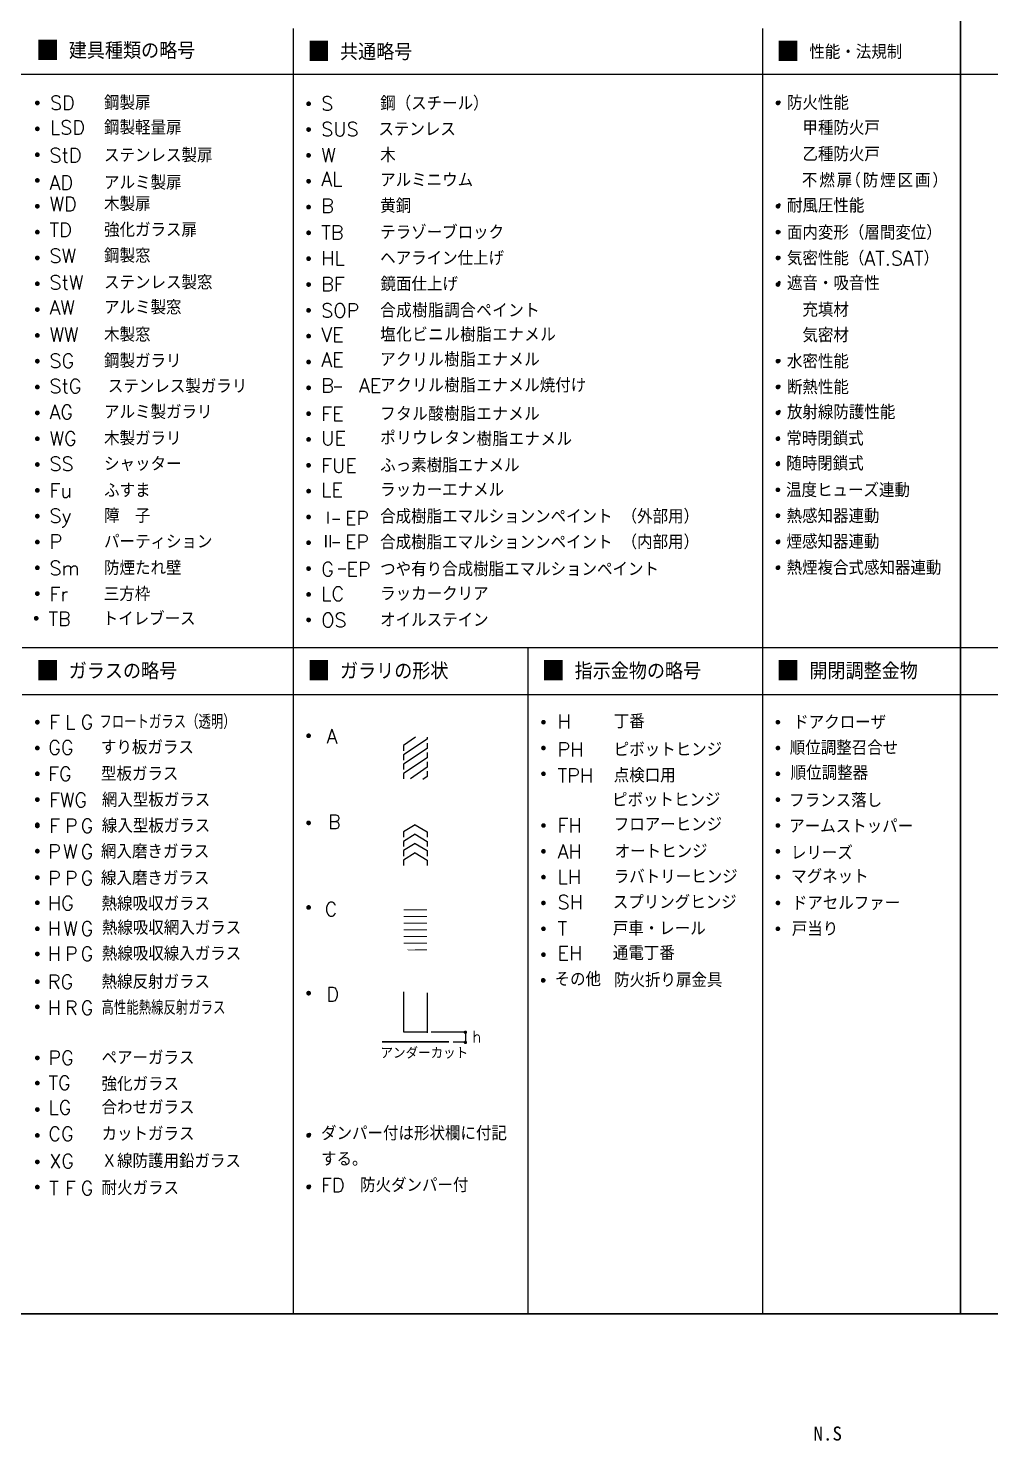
# Model space of a CAD drawing. Header units: millimetres. Extents: x 18 to 406, y 9 to 280.
# Drawn here: x 210.9 to 307.4, y 13.8 to 155.3 of the extents above; entities that cross this region are included whole.
import ezdxf
from ezdxf.enums import TextEntityAlignment as Align

# ---------------------------------------------------------------- set-up
doc = ezdxf.new("R2010")
doc.units = ezdxf.units.MM
doc.header["$LTSCALE"] = 0.2
for name, color, linetype in [('1_文字', 3, 'Continuous'), ('A_表', 7, 'Continuous'), ('枠内記述', 3, 'Continuous')]:
    doc.layers.add(name, color=color, linetype=linetype)
doc.styles.add('KANSIM', font='SIMPLEX.shx', dxfattribs={"width": 0.7, "bigfont": 'extfont2.shx'})
doc.styles.add('KK-Y', font='txt.shx', dxfattribs={"bigfont": 'EXTFONT.shx'})
doc.styles.add('ゴシック', font='MS Gothic.ttf', dxfattribs={"height": 4})

msp = doc.modelspace()

# ---------------------------------------------------------------- linework, layer by layer
at = {"layer": '1_文字'}
for p, q in [((249.72, 84.25), (248.52, 83.43)), ((250.87, 84.07), (248.52, 82.49)), ((250.87, 84.26), (250.87, 84.07)), ((250.87, 83.67), (250.87, 83.14)), ((248.52, 83.43), (248.52, 82.9)), ((250.87, 83.14), (248.52, 81.55)), ((248.52, 82.49), (248.52, 81.96)), ((250.87, 82.2), (248.52, 80.61)), ((250.87, 82.73), (250.87, 82.2)), ((248.52, 81.55), (248.52, 81.02)), ((250.87, 81.26), (249.19, 80.08)), ((250.87, 81.79), (250.87, 81.26)), ((250.87, 80.85), (250.87, 80.32)), ((248.52, 80.61), (248.52, 80.08)), ((250.87, 80.32), (250.45, 80.02)), ((249.69, 75.47), (248.51, 74.76)), ((249.69, 75.47), (250.87, 74.76)), ((248.51, 74.76), (248.51, 74.23)), ((249.69, 74.53), (248.51, 73.82)), ((248.51, 73.82), (248.51, 73.29)), ((249.69, 73.6), (248.51, 72.89)), ((249.69, 74.53), (250.87, 73.82)), ((249.69, 73.6), (250.87, 72.89)), ((250.87, 74.76), (250.87, 74.23)), ((250.87, 73.82), (250.87, 73.29)), ((248.51, 72.89), (248.51, 72.35)), ((249.69, 72.66), (248.51, 71.95)), ((249.69, 72.66), (250.87, 71.95)), ((250.87, 72.89), (250.87, 72.35)), ((248.51, 71.95), (248.51, 71.41)), ((250.87, 71.95), (250.87, 71.41)), ((248.52, 58.75), (248.52, 54.72)), ((250.87, 58.66), (250.87, 54.63)), ((248.52, 54.72), (250.87, 54.72)), ((251.27, 54.72), (254.72, 54.72)), ((254.72, 54.72), (254.72, 53.72)), ((253.49, 53.72), (254.72, 53.72))]:
    msp.add_line(p, q, dxfattribs=at)
for points, const_width in [([(211.68, 147.8, 1), (211.92, 147.8, 1)], 0.235), ([(238.87, 147.72, 1), (239.11, 147.72, 1)], 0.235), ([(285.92, 147.8, 1), (286.15, 147.8, 1)], 0.235), ([(211.68, 145.21, 1), (211.92, 145.21, 1)], 0.235), ([(238.87, 145.14, 1), (239.11, 145.14, 1)], 0.235), ([(211.68, 142.62, 1), (211.92, 142.62, 1)], 0.235), ([(238.87, 142.55, 1), (239.11, 142.55, 1)], 0.235), ([(211.68, 140.04, 1), (211.92, 140.04, 1)], 0.235), ([(238.87, 139.96, 1), (239.11, 139.96, 1)], 0.235), ([(211.68, 137.45, 1), (211.92, 137.45, 1)], 0.235), ([(238.87, 137.37, 1), (239.11, 137.37, 1)], 0.235), ([(285.92, 137.45, 1), (286.15, 137.45, 1)], 0.235), ([(211.68, 134.86, 1), (211.92, 134.86, 1)], 0.235), ([(238.87, 134.79, 1), (239.11, 134.79, 1)], 0.235), ([(285.92, 134.86, 1), (286.15, 134.86, 1)], 0.235), ([(211.68, 132.27, 1), (211.92, 132.27, 1)], 0.235), ([(238.87, 132.2, 1), (239.11, 132.2, 1)], 0.235), ([(285.92, 132.27, 1), (286.15, 132.27, 1)], 0.235), ([(211.68, 129.69, 1), (211.92, 129.69, 1)], 0.235), ([(238.87, 129.61, 1), (239.11, 129.61, 1)], 0.235), ([(285.92, 129.61, 1), (286.15, 129.61, 1)], 0.235), ([(211.68, 127.1, 1), (211.92, 127.1, 1)], 0.235), ([(238.87, 127.02, 1), (239.11, 127.02, 1)], 0.235), ([(211.68, 124.51, 1), (211.92, 124.51, 1)], 0.235), ([(238.87, 124.44, 1), (239.11, 124.44, 1)], 0.235), ([(211.68, 121.93, 1), (211.92, 121.93, 1)], 0.235), ([(238.87, 121.85, 1), (239.11, 121.85, 1)], 0.235), ([(285.92, 121.93, 1), (286.15, 121.93, 1)], 0.235), ([(211.68, 119.34, 1), (211.92, 119.34, 1)], 0.235), ([(238.87, 119.26, 1), (239.11, 119.26, 1)], 0.235), ([(285.92, 119.34, 1), (286.15, 119.34, 1)], 0.235), ([(211.68, 116.75, 1), (211.92, 116.75, 1)], 0.235), ([(238.87, 116.67, 1), (239.11, 116.67, 1)], 0.235), ([(285.92, 116.75, 1), (286.15, 116.75, 1)], 0.235), ([(211.68, 114.16, 1), (211.92, 114.16, 1)], 0.235), ([(238.87, 114.09, 1), (239.11, 114.09, 1)], 0.235), ([(285.92, 114.16, 1), (286.15, 114.16, 1)], 0.235), ([(211.68, 111.58, 1), (211.92, 111.58, 1)], 0.235), ([(285.92, 111.63, 1), (286.15, 111.63, 1)], 0.235), ([(238.87, 111.5, 1), (239.11, 111.5, 1)], 0.235), ([(211.68, 108.99, 1), (211.92, 108.99, 1)], 0.235), ([(238.87, 108.91, 1), (239.11, 108.91, 1)], 0.235), ([(285.92, 109.04, 1), (286.15, 109.04, 1)], 0.235), ([(211.68, 106.4, 1), (211.92, 106.4, 1)], 0.235), ([(238.87, 106.32, 1), (239.11, 106.32, 1)], 0.235), ([(285.92, 106.45, 1), (286.15, 106.45, 1)], 0.235), ([(211.68, 103.81, 1), (211.92, 103.81, 1)], 0.235), ([(238.87, 103.74, 1), (239.11, 103.74, 1)], 0.235), ([(285.92, 103.81, 1), (286.15, 103.81, 1)], 0.235), ([(211.68, 101.23, 1), (211.92, 101.23, 1)], 0.235), ([(238.87, 101.15, 1), (239.11, 101.15, 1)], 0.235), ([(285.92, 101.23, 1), (286.15, 101.23, 1)], 0.235), ([(211.68, 98.64, 1), (211.92, 98.64, 1)], 0.235), ([(238.87, 98.56, 1), (239.11, 98.56, 1)], 0.235), ([(211.57, 96.17, 1), (211.81, 96.17, 1)], 0.235), ([(238.87, 96.01, 1), (239.11, 96.01, 1)], 0.235), ([(211.68, 85.76, 1), (211.92, 85.76, 1)], 0.235), ([(262.42, 85.76, 1), (262.65, 85.76, 1)], 0.235), ([(285.92, 85.76, 1), (286.15, 85.76, 1)], 0.235), ([(238.87, 84.4, 1), (239.11, 84.4, 1)], 0.235), ([(211.68, 83.17, 1), (211.92, 83.17, 1)], 0.235), ([(262.42, 83.17, 1), (262.65, 83.17, 1)], 0.235), ([(285.92, 83.17, 1), (286.15, 83.17, 1)], 0.235), ([(211.68, 80.59, 1), (211.92, 80.59, 1)], 0.235), ([(262.42, 80.59, 1), (262.65, 80.59, 1)], 0.235), ([(285.92, 80.59, 1), (286.15, 80.59, 1)], 0.235), ([(211.68, 78, 1), (211.92, 78, 1)], 0.235), ([(285.92, 78, 1), (286.15, 78, 1)], 0.235), ([(211.68, 75.48, 1), (211.92, 75.48, 1)], 0.235), ([(211.68, 75.37, 1), (211.92, 75.37, 1)], 0.235), ([(238.87, 75.67, 1), (239.11, 75.67, 1)], 0.235), ([(262.42, 75.41, 1), (262.65, 75.41, 1)], 0.235), ([(285.92, 75.41, 1), (286.15, 75.41, 1)], 0.235), ([(211.68, 72.84, 1), (211.92, 72.84, 1)], 0.235), ([(262.42, 72.82, 1), (262.65, 72.82, 1)], 0.235), ([(285.92, 72.82, 1), (286.15, 72.82, 1)], 0.235), ([(211.68, 70.19, 1), (211.92, 70.19, 1)], 0.235), ([(262.42, 70.24, 1), (262.65, 70.24, 1)], 0.235), ([(285.92, 70.24, 1), (286.15, 70.24, 1)], 0.235), ([(211.68, 67.67, 1), (211.92, 67.67, 1)], 0.235), ([(238.87, 67.2, 1), (239.11, 67.2, 1)], 0.235), ([(262.42, 67.65, 1), (262.65, 67.65, 1)], 0.235), ([(285.92, 67.65, 1), (286.15, 67.65, 1)], 0.235), ([(211.68, 65.06, 1), (211.92, 65.06, 1)], 0.235), ([(262.42, 65.06, 1), (262.65, 65.06, 1)], 0.235), ([(285.92, 65.06, 1), (286.15, 65.06, 1)], 0.235), ([(211.68, 62.54, 1), (211.92, 62.54, 1)], 0.235), ([(262.42, 62.47, 1), (262.65, 62.47, 1)], 0.235), ([(211.68, 59.76, 1), (211.92, 59.76, 1)], 0.235), ([(262.39, 59.89, 1), (262.63, 59.89, 1)], 0.235), ([(238.87, 58.61, 1), (239.11, 58.61, 1)], 0.235), ([(211.68, 57.24, 1), (211.92, 57.24, 1)], 0.235), ([(254.62, 54.69, 1), (254.79, 54.69, 1)], 0.168), ([(254.62, 53.68, 1), (254.79, 53.68, 1)], 0.168), ([(211.68, 52.12, 1), (211.92, 52.12, 1)], 0.235), ([(211.68, 49.6, 1), (211.92, 49.6, 1)], 0.235), ([(211.68, 46.95, 1), (211.92, 46.95, 1)], 0.235), ([(211.68, 44.36, 1), (211.92, 44.36, 1)], 0.235), ([(238.87, 44.36, 1), (239.11, 44.36, 1)], 0.235), ([(211.68, 41.7, 1), (211.92, 41.7, 1)], 0.235), ([(211.68, 39.18, 1), (211.92, 39.18, 1)], 0.235), ([(238.87, 39.19, 1), (239.11, 39.19, 1)], 0.235)]:
    msp.add_lwpolyline(points, format="xyb", close=True, dxfattribs=dict(at, const_width=const_width))
for points, const_width in [([(248.52, 66.97), (250.87, 66.97)], 0.101), ([(248.52, 66.3), (250.87, 66.3)], 0.101), ([(248.52, 65.63), (250.87, 65.63)], 0.101), ([(248.52, 64.96), (250.87, 64.96)], 0.101), ([(248.52, 64.29), (250.87, 64.29)], 0.101), ([(248.52, 63.62), (250.87, 63.62)], 0.101), ([(246.34, 53.72), (253.05, 53.72)], 0.168)]:
    msp.add_lwpolyline(points, dxfattribs=dict(at, const_width=const_width))
at = {"layer": '1_文字', "const_width": 0.101}
msp.add_lwpolyline([(248.52, 62.95), (250.87, 62.95)], close=True, dxfattribs=at)
at = {"layer": 'A_表'}
for p, q in [((237.44, 155.26), (237.44, 26.48)), ((284.48, 155.26), (284.48, 26.48)), ((260.96, 93.22), (260.96, 26.48))]:
    msp.add_line(p, q, dxfattribs=at)
at = {"layer": 'A_表', "const_width": 0.141}
msp.add_lwpolyline([(18.26, 26.48), (402.24, 26.48), (402.24, 280.07), (18.26, 280.07)], close=True, dxfattribs=at)
for points in [[(304.34, 274.43), (304.34, 26.48)], [(18.26, 150.68), (402.24, 150.68)], [(210.25, 93.22), (402.24, 93.22)], [(210.25, 88.52), (402.24, 88.52)]]:
    msp.add_lwpolyline(points, dxfattribs=at)

# ---------------------------------------------------------------- texts
at = {"layer": '1_文字'}
for s, height, style, p in [('■', 2.12, 'KK-Y', (211.66, 153.03)), ('建具種類の略号', 1.647, 'KANSIM', (214.95, 153.03)), ('■', 2.12, 'KK-Y', (238.85, 152.91)), ('共通略号', 1.647, 'KANSIM', (242.14, 152.91)), ('■', 2.12, 'KK-Y', (285.89, 152.91)), ('性能・法規制', 1.411, 'KANSIM', (289.19, 152.91)), ('■', 2.12, 'KK-Y', (211.66, 90.87)), ('■', 2.12, 'KK-Y', (238.85, 90.87)), ('■', 2.12, 'KK-Y', (262.37, 90.87)), ('■', 2.12, 'KK-Y', (285.89, 90.87)), ('ガラスの略号', 1.647, 'KANSIM', (214.95, 90.87)), ('ガラリの形状', 1.647, 'KANSIM', (242.14, 90.87)), ('指示金物の略号', 1.647, 'KANSIM', (265.66, 90.87)), ('開閉調整金物', 1.647, 'KANSIM', (289.19, 90.87))]:
    msp.add_text(s, height=height, dxfattribs=dict(at, style=style)).set_placement(p, align=Align.MIDDLE_LEFT)
for s, height, style, p in [('鋼製扉', 1.411, 'KANSIM', (218.49, 147.11)), ('鋼（スチール）', 1.411, 'KANSIM', (246.17, 147.05)), ('・防火性能', 1.411, 'KANSIM', (285.39, 147.1)), ('SD', 1.411, 'KK-Y', (213.07, 147.11)), ('S', 1.41, 'KK-Y', (240.26, 147.05)), ('LSD', 1.411, 'KK-Y', (213.07, 144.63)), ('鋼製軽量扉', 1.411, 'KANSIM', (218.49, 144.63)), ('SUS', 1.411, 'KK-Y', (240.26, 144.46)), ('ステンレス', 1.411, 'KANSIM', (245.99, 144.46)), ('甲種防火戸', 1.411, 'KANSIM', (288.5, 144.6)), ('StD', 1.411, 'KK-Y', (213.02, 141.85)), ('ステンレス製扉', 1.411, 'KANSIM', (218.49, 141.85)), ('W', 1.41, 'KK-Y', (240.26, 141.86)), ('木', 1.41, 'KANSIM', (246.17, 141.86)), ('乙種防火戸', 1.411, 'KANSIM', (288.5, 141.96)), ('AD', 1.411, 'KK-Y', (213.02, 139.11)), ('アルミ製扉', 1.411, 'KANSIM', (218.49, 139.11)), ('AL', 1.411, 'KK-Y', (240.26, 139.48)), ('アルミニウム', 1.411, 'KANSIM', (246.17, 139.37)), ('不', 1.41, 'KANSIM', (288.44, 139.33)), ('燃', 1.41, 'KANSIM', (290.19, 139.33)), ('扉', 1.41, 'KANSIM', (291.93, 139.33)), ('（', 1.41, 'KANSIM', (292.8, 139.33)), ('防', 1.41, 'KANSIM', (294.55, 139.33)), ('煙', 1.41, 'KANSIM', (296.29, 139.33)), ('区', 1.41, 'KANSIM', (298.03, 139.33)), ('画', 1.41, 'KANSIM', (299.78, 139.33)), ('）', 1.41, 'KK-Y', (301.52, 139.33)), ('WD', 1.411, 'KK-Y', (213.02, 136.97)), ('木製扉', 1.411, 'KANSIM', (218.49, 136.97)), ('B', 1.41, 'KK-Y', (240.26, 136.78)), ('黄銅', 1.411, 'KANSIM', (246.17, 136.78)), ('・耐風圧性能', 1.411, 'KANSIM', (285.39, 136.81)), ('強化ガラス扉', 1.411, 'KANSIM', (218.49, 134.38)), ('TD', 1.411, 'KK-Y', (213.02, 134.38)), ('TB', 1.411, 'KK-Y', (240.26, 134.13)), ('テラゾーブロック', 1.411, 'KANSIM', (246.17, 134.13)), ('・面内変形（層間変位）', 1.4113, 'KANSIM', (285.39, 134.1)), ('SW', 1.411, 'KK-Y', (213.02, 131.79)), ('鋼製窓', 1.411, 'KANSIM', (218.49, 131.79)), ('ヘアライン仕上げ', 1.411, 'KANSIM', (246.17, 131.54)), ('・気密性能（AT.SAT）', 1.4113, 'KANSIM', (285.39, 131.53)), ('HL', 1.411, 'KK-Y', (240.26, 131.54)), ('StW', 1.411, 'KK-Y', (213.02, 129.11)), ('ステンレス製窓', 1.411, 'KANSIM', (218.49, 129.11)), ('BF', 1.411, 'KK-Y', (240.26, 128.95)), ('鏡面仕上げ', 1.411, 'KANSIM', (246.2, 128.95)), ('・遮音・吸音性', 1.411, 'KANSIM', (285.39, 129.03)), ('AW', 1.411, 'KK-Y', (213.02, 126.61)), ('アルミ製窓', 1.411, 'KANSIM', (218.49, 126.61)), ('SOP', 1.411, 'KK-Y', (240.26, 126.3)), ('合', 1.41, 'KANSIM', (246.17, 126.3)), ('成', 1.41, 'KANSIM', (247.78, 126.3)), ('樹', 1.41, 'KANSIM', (249.38, 126.3)), ('脂', 1.41, 'KANSIM', (250.98, 126.3)), ('調', 1.41, 'KANSIM', (252.59, 126.3)), ('合', 1.41, 'KANSIM', (254.19, 126.3)), ('ペ', 1.41, 'KANSIM', (255.8, 126.3)), ('イ', 1.41, 'KANSIM', (257.4, 126.3)), ('ン', 1.41, 'KANSIM', (259.01, 126.3)), ('ト', 1.41, 'KANSIM', (260.61, 126.3)), ('\u3000\u3000充填材', 1.411, 'KANSIM', (285.39, 126.37)), ('WW', 1.411, 'KK-Y', (213.02, 123.88)), ('木製窓', 1.411, 'KANSIM', (218.49, 123.88)), ('VE', 1.411, 'KK-Y', (240.26, 123.88)), ('塩', 1.41, 'KANSIM', (246.17, 123.88)), ('化', 1.41, 'KANSIM', (247.78, 123.88)), ('ビ', 1.41, 'KANSIM', (249.38, 123.88)), ('ニ', 1.41, 'KANSIM', (250.98, 123.88)), ('ル', 1.41, 'KANSIM', (252.59, 123.88)), ('樹', 1.41, 'KANSIM', (254.19, 123.88)), ('脂', 1.41, 'KANSIM', (255.8, 123.88)), ('エ', 1.41, 'KANSIM', (257.4, 123.88)), ('ナ', 1.41, 'KANSIM', (259.01, 123.88)), ('メ', 1.41, 'KANSIM', (260.61, 123.88)), ('ル', 1.41, 'KK-Y', (262.22, 123.88)), ('\u3000\u3000気密材', 1.411, 'KANSIM', (285.39, 123.82)), ('SG', 1.411, 'KK-Y', (213.02, 121.25)), ('鋼製ガラリ', 1.411, 'KANSIM', (218.49, 121.25)), ('AE', 1.411, 'KK-Y', (240.26, 121.38)), ('ア', 1.41, 'KANSIM', (246.17, 121.38)), ('ク', 1.41, 'KANSIM', (247.78, 121.38)), ('リ', 1.41, 'KANSIM', (249.38, 121.38)), ('ル', 1.41, 'KANSIM', (250.98, 121.38)), ('樹', 1.41, 'KANSIM', (252.59, 121.38)), ('脂', 1.41, 'KANSIM', (254.19, 121.38)), ('エ', 1.41, 'KANSIM', (255.8, 121.38)), ('ナ', 1.41, 'KANSIM', (257.4, 121.38)), ('メ', 1.41, 'KANSIM', (259.01, 121.38)), ('ル', 1.41, 'KANSIM', (260.61, 121.38)), ('・水密性能', 1.411, 'KANSIM', (285.39, 121.2)), ('ク', 1.41, 'KANSIM', (247.78, 118.8)), ('樹', 1.41, 'KANSIM', (252.59, 118.8)), ('脂', 1.41, 'KANSIM', (254.19, 118.8)), ('ル焼付け', 1.411, 'KANSIM', (260.61, 118.8)), ('StG', 1.411, 'KK-Y', (213.02, 118.71)), ('\u3000ステンレス製ガラリ', 1.411, 'KANSIM', (217.32, 118.71)), ('B  AE', 1.411, 'KK-Y', (240.26, 118.8)), ('ア', 1.41, 'KANSIM', (246.17, 118.8)), ('リ', 1.41, 'KANSIM', (249.38, 118.8)), ('ル', 1.41, 'KANSIM', (250.98, 118.8)), ('エ', 1.41, 'KANSIM', (255.8, 118.8)), ('ナ', 1.41, 'KANSIM', (257.4, 118.8)), ('メ', 1.41, 'KANSIM', (259.01, 118.8)), ('・断熱性能', 1.411, 'KANSIM', (285.39, 118.62)), ('AG', 1.411, 'KK-Y', (213.02, 116.13)), ('アルミ製ガラリ', 1.411, 'KANSIM', (218.49, 116.13)), ('酸', 1.41, 'KANSIM', (250.98, 115.94)), ('樹', 1.41, 'KANSIM', (252.59, 115.94)), ('脂', 1.41, 'KANSIM', (254.19, 115.94)), ('・放射線防護性能', 1.411, 'KANSIM', (285.39, 116.11)), ('FE', 1.411, 'KK-Y', (240.26, 115.94)), ('フ', 1.41, 'KANSIM', (246.17, 115.94)), ('タ', 1.41, 'KANSIM', (247.78, 115.94)), ('ル', 1.41, 'KANSIM', (249.38, 115.94)), ('エ', 1.41, 'KANSIM', (255.8, 115.94)), ('ナ', 1.41, 'KANSIM', (257.4, 115.94)), ('メ', 1.41, 'KANSIM', (259.01, 115.94)), ('ル', 1.41, 'KANSIM', (260.61, 115.94)), ('WG', 1.411, 'KK-Y', (213.02, 113.49)), ('木製ガラリ', 1.411, 'KANSIM', (218.49, 113.49)), ('UE', 1.411, 'KK-Y', (240.26, 113.52)), ('ポ', 1.41, 'KANSIM', (246.17, 113.52)), ('リ', 1.41, 'KANSIM', (247.78, 113.52)), ('ウ', 1.41, 'KANSIM', (249.38, 113.52)), ('レ', 1.41, 'KANSIM', (250.98, 113.52)), ('タ', 1.41, 'KANSIM', (252.62, 113.52)), ('ン', 1.41, 'KANSIM', (254.22, 113.52)), ('樹', 1.41, 'KANSIM', (255.83, 113.42)), ('脂', 1.41, 'KANSIM', (257.43, 113.42)), ('エ', 1.41, 'KANSIM', (259.04, 113.42)), ('ナ', 1.41, 'KANSIM', (260.64, 113.42)), ('メ', 1.41, 'KK-Y', (262.25, 113.42)), ('ル', 1.41, 'KK-Y', (263.85, 113.42)), ('・常時閉鎖式', 1.411, 'KANSIM', (285.32, 113.47)), ('SS', 1.411, 'KK-Y', (213.02, 110.93)), ('シャッター', 1.411, 'KANSIM', (218.49, 110.93)), ('FUE', 1.411, 'KK-Y', (240.26, 110.78)), ('ふっ素樹脂エナメル', 1.411, 'KANSIM', (246.17, 110.78)), ('・随時閉鎖式', 1.411, 'KANSIM', (285.32, 110.97)), ('Fu', 1.411, 'KK-Y', (213.02, 108.27)), ('ふすま', 1.411, 'KANSIM', (218.49, 108.27)), ('LE', 1.411, 'KK-Y', (240.26, 108.33)), ('ラッカーエナメル', 1.411, 'KANSIM', (246.17, 108.33)), ('・温度ヒューズ連動', 1.411, 'KANSIM', (285.3, 108.3)), ('Sy', 1.411, 'KK-Y', (213.02, 105.73)), ('障\u3000子', 1.411, 'KANSIM', (218.49, 105.73)), ('Ⅰ EP', 1.385, 'KANSIM', (240.18, 105.52)), ('合成樹脂エマルションンペイント', 1.4113, 'KANSIM', (246.17, 105.66)), ('（外部用）', 1.411, 'KANSIM', (270.37, 105.66)), ('・熱感知器連動', 1.411, 'KANSIM', (285.35, 105.7)), ('P', 1.41, 'KK-Y', (213.02, 103.14)), ('パーティション', 1.411, 'KANSIM', (218.49, 103.14)), ('Ⅱ EP', 1.385, 'KANSIM', (240.18, 103.15)), ('合成樹脂エマルションンペイント', 1.4113, 'KANSIM', (246.17, 103.08)), ('（内部用）', 1.411, 'KANSIM', (270.37, 103.1)), ('・煙感知器連動', 1.411, 'KANSIM', (285.35, 103.13)), ('Sm', 1.411, 'KK-Y', (213.02, 100.5)), ('防煙たれ壁', 1.411, 'KANSIM', (218.49, 100.5)), ('つや有り合成樹脂エマルションペイント', 1.4113, 'KANSIM', (246.17, 100.38)), ('・熱煙複合式感知器連動', 1.4113, 'KANSIM', (285.35, 100.52)), ('G EP', 1.411, 'KK-Y', (240.26, 100.38)), ('Fr', 1.411, 'KK-Y', (213.02, 97.89)), ('三方枠', 1.411, 'KANSIM', (218.46, 97.89)), ('LC', 1.411, 'KK-Y', (240.26, 97.92)), ('ラッカークリア', 1.411, 'KANSIM', (246.17, 97.92)), ('TB', 1.411, 'KK-Y', (212.91, 95.42)), ('トイレブース', 1.411, 'KANSIM', (218.35, 95.42)), ('OS', 1.411, 'KK-Y', (240.26, 95.29)), ('オイルステイン', 1.411, 'KANSIM', (246.17, 95.29)), ('F', 1.41, 'KK-Y', (212.98, 85.07)), ('L', 1.41, 'KK-Y', (214.58, 85.07)), ('G', 1.41, 'KK-Y', (216.15, 85.07)), ('H', 1.41, 'KK-Y', (263.95, 85.13)), ('丁番', 1.411, 'KANSIM', (269.58, 85.13)), ('ドアクローザ', 1.411, 'KANSIM', (287.57, 85.04)), ('A', 1.41, 'KK-Y', (240.79, 83.64)), ('GG', 1.411, 'KK-Y', (212.89, 82.53)), ('すり板ガラス', 1.411, 'KANSIM', (218.18, 82.53)), ('PH', 1.411, 'KK-Y', (263.95, 82.31)), ('ピボットヒンジ', 1.411, 'KANSIM', (269.58, 82.31)), ('順位調整召合せ', 1.411, 'KANSIM', (287.23, 82.48)), ('FG', 1.411, 'KK-Y', (212.89, 79.87)), ('型板ガラス', 1.411, 'KANSIM', (218.18, 79.87)), ('TPH', 1.411, 'KK-Y', (263.95, 79.72)), ('点検口用', 1.411, 'KANSIM', (269.58, 79.72)), ('順位調整器', 1.411, 'KANSIM', (287.32, 79.97)), ('FWG', 1.411, 'KK-Y', (212.98, 77.26)), ('網入型板ガラス', 1.411, 'KANSIM', (218.27, 77.26)), ('ピボットヒンジ', 1.411, 'KANSIM', (269.41, 77.27)), ('\u3000フランス落し', 1.411, 'KANSIM', (285.62, 77.22)), ('B', 1.41, 'KK-Y', (240.94, 75.07)), ('F', 1.41, 'KK-Y', (212.98, 74.67)), ('P', 1.41, 'KK-Y', (214.58, 74.67)), ('G', 1.41, 'KK-Y', (216.15, 74.67)), ('線入型板ガラス', 1.411, 'KANSIM', (218.27, 74.67)), ('FH', 1.411, 'KK-Y', (263.95, 74.72)), ('フロアーヒンジ', 1.411, 'KANSIM', (269.58, 74.8)), ('\u3000アームストッパー', 1.411, 'KANSIM', (285.62, 74.63)), ('網入磨きガラス', 1.411, 'KANSIM', (218.18, 72.09)), ('P', 1.41, 'KK-Y', (212.89, 72.09)), ('W', 1.41, 'KK-Y', (214.38, 72.09)), ('G', 1.41, 'KK-Y', (216.15, 72.08)), ('AH', 1.411, 'KK-Y', (263.95, 72.11)), ('オートヒンジ', 1.411, 'KANSIM', (269.67, 72.11)), ('レリーズ', 1.411, 'KANSIM', (287.34, 71.96)), ('P', 1.41, 'KK-Y', (212.89, 69.43)), ('P', 1.41, 'KK-Y', (214.57, 69.43)), ('G', 1.41, 'KK-Y', (216.15, 69.43)), ('線入磨きガラス', 1.411, 'KANSIM', (218.18, 69.43)), ('LH', 1.411, 'KK-Y', (263.95, 69.57)), ('ラバトリーヒンジ', 1.411, 'KANSIM', (269.58, 69.57)), ('マグネット', 1.411, 'KANSIM', (287.37, 69.59)), ('HG', 1.411, 'KK-Y', (212.86, 66.93)), ('熱線吸収ガラス', 1.411, 'KANSIM', (218.24, 66.87)), ('SH', 1.411, 'KK-Y', (263.95, 67.01)), ('スプリングヒンジ', 1.411, 'KANSIM', (269.49, 67.01)), ('ドアセルファー', 1.411, 'KANSIM', (287.43, 66.93)), ('C', 1.41, 'KK-Y', (240.61, 66.32)), ('H', 1.41, 'KK-Y', (212.85, 64.38)), ('W', 1.41, 'KK-Y', (214.39, 64.37)), ('G', 1.41, 'KK-Y', (216.14, 64.37)), ('熱線吸収網入ガラス', 1.411, 'KANSIM', (218.27, 64.45)), ('T', 1.41, 'KK-Y', (263.95, 64.38)), ('戸車・レール', 1.411, 'KANSIM', (269.49, 64.38)), ('戸当り', 1.411, 'KANSIM', (287.43, 64.34)), ('H', 1.41, 'KK-Y', (212.85, 61.86)), ('P', 1.41, 'KK-Y', (214.58, 61.85)), ('G', 1.41, 'KK-Y', (216.14, 61.85)), ('熱線吸収線入ガラス', 1.411, 'KANSIM', (218.27, 61.86)), ('EH', 1.411, 'KK-Y', (263.95, 61.92)), ('通電丁番', 1.411, 'KANSIM', (269.49, 61.92)), ('RG', 1.411, 'KK-Y', (212.86, 59.04)), ('熱線反射ガラス', 1.411, 'KANSIM', (218.24, 59.04)), ('その他', 1.411, 'KK-Y', (263.65, 59.3)), ('防火折り扉金具', 1.411, 'KANSIM', (269.61, 59.21)), ('D', 1.41, 'KK-Y', (240.77, 57.79)), ('H', 1.41, 'KK-Y', (212.84, 56.45)), ('R', 1.41, 'KK-Y', (214.57, 56.44)), ('G', 1.41, 'KK-Y', (216.15, 56.44)), ('h', 1.14, 'KK-Y', (255.38, 53.68)), ('PG', 1.411, 'KK-Y', (212.91, 51.43)), ('ペアーガラス', 1.411, 'KANSIM', (218.24, 51.43)), ('アンダーカット', 1.141, 'KANSIM', (246.2, 52.04)), ('TG', 1.411, 'KK-Y', (212.91, 48.93)), ('強化ガラス', 1.411, 'KANSIM', (218.24, 48.8)), ('LG', 1.411, 'KK-Y', (212.91, 46.46)), ('合わせガラス', 1.411, 'KANSIM', (218.24, 46.46)), ('カットガラス', 1.411, 'KANSIM', (218.24, 43.81)), ('ダンパー付は形状欄に付記', 1.4113, 'KANSIM', (240.24, 43.86)), ('CG', 1.411, 'KK-Y', (212.91, 43.81)), ('・', 1.41, 'KK-Y', (238.32, 43.68)), ('XG', 1.411, 'KK-Y', (212.99, 41.08)), ('Ｘ線防護用鉛ガラス', 1.411, 'KANSIM', (218.24, 41.08)), ('する。', 1.411, 'KANSIM', (240.24, 41.28)), ('T', 1.41, 'KK-Y', (212.98, 38.37)), ('F', 1.41, 'KK-Y', (214.58, 38.37)), ('G', 1.41, 'KK-Y', (216.15, 38.37)), ('耐火ガラス', 1.411, 'KANSIM', (218.24, 38.38)), ('FD\u3000防火ダンパー付', 1.411, 'KANSIM', (240.24, 38.67)), ('・', 1.41, 'KK-Y', (238.32, 38.49))]:
    msp.add_text(s, height=height, dxfattribs=dict(at, style=style)).set_placement(p)
for s, height, style, width, p in [('-', 1.41, 'KK-Y', 0.7, (241.4, 118.76)), ('-', 1.38, 'KK-Y', 0.7, (241.22, 105.52)), ('-', 1.38, 'KK-Y', 0.7, (241.22, 103.16)), ('-', 1.41, 'KK-Y', 0.7, (241.8, 100.51)), ('フロートガラス（透明）', 1.4113, 'KANSIM', 0.8, (218.02, 85.09)), ('高性能熱線反射ガラス', 1.411, 'KANSIM', 0.8, (218.24, 56.45))]:
    msp.add_text(s, height=height, dxfattribs=dict(at, style=style, width=width)).set_placement(p)
at = {"layer": '枠内記述', "linetype": 'ByBlock', "lineweight": -2, "style": 'ゴシック'}
msp.add_text('N.S', height=1.4, dxfattribs=at).set_placement((289.6, 13.79))

doc.saveas('drawing.dxf')
